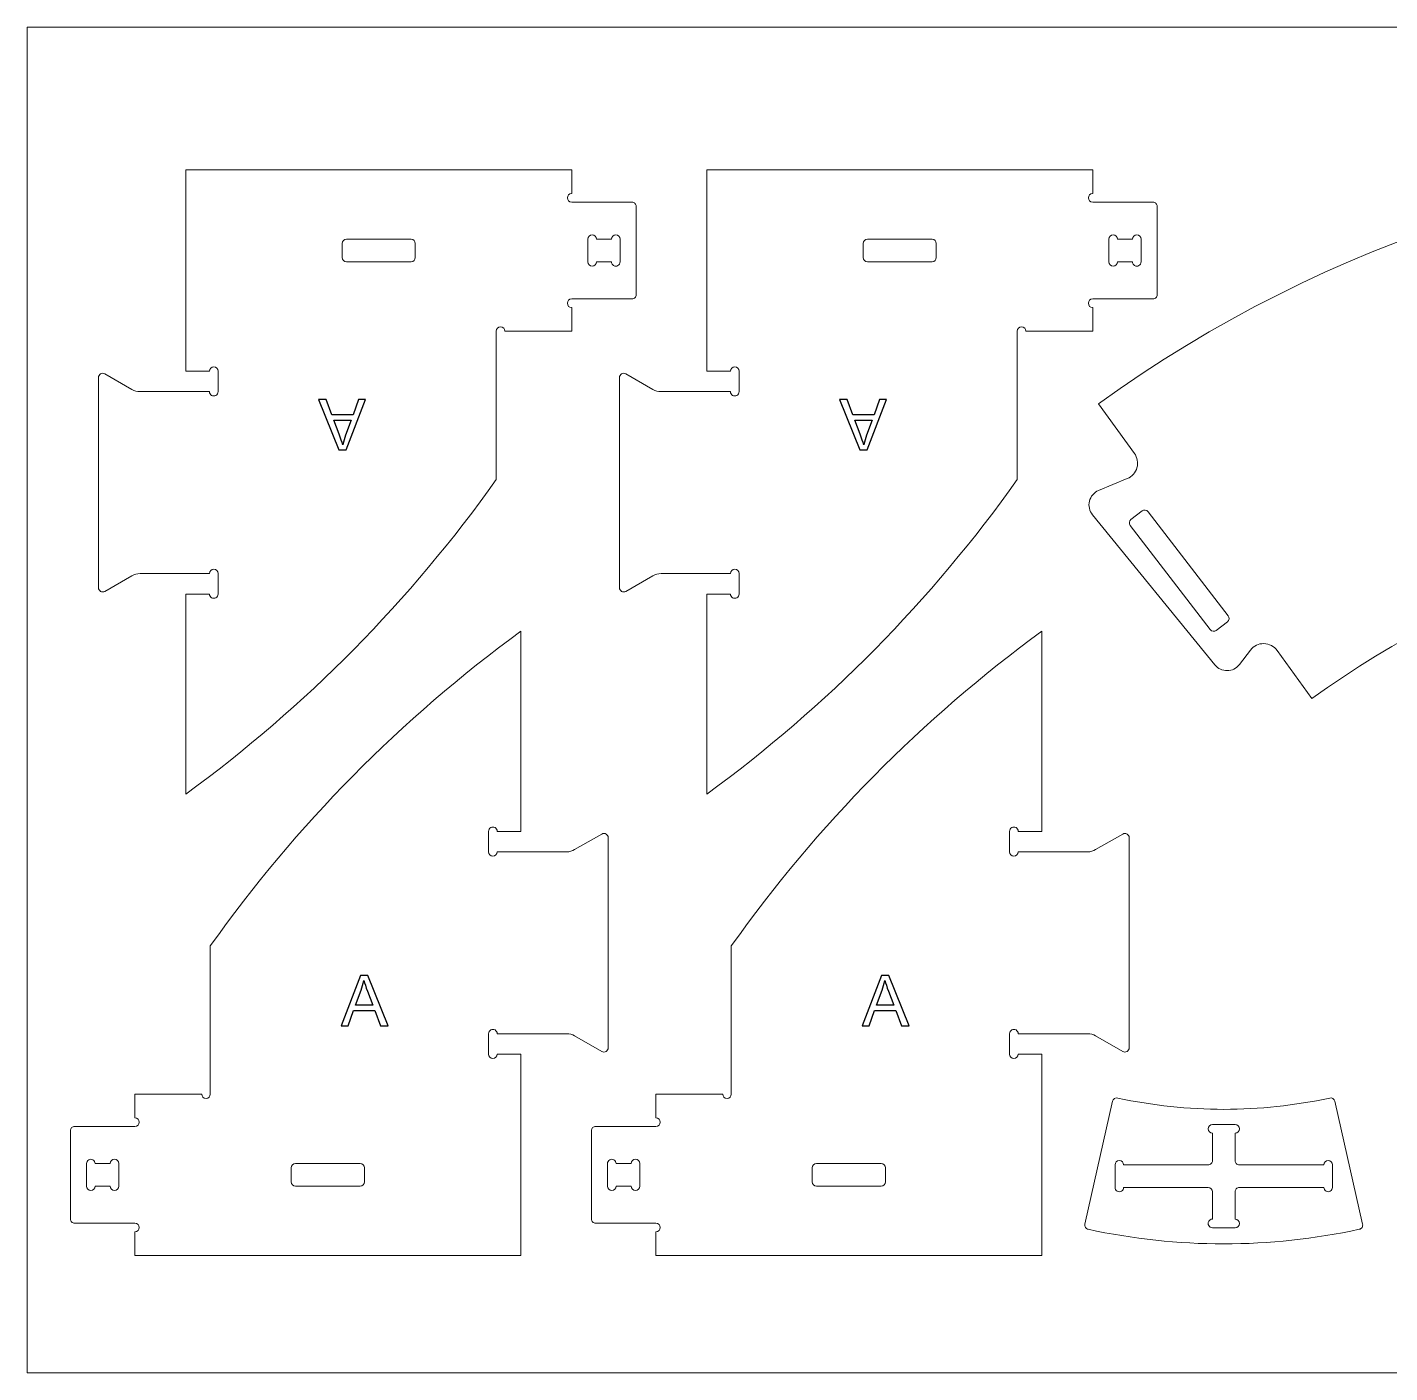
# Model space of a CAD drawing. Header units: centimetres. Extents: x 712 to 962, y -1470 to -1345.
# Drawn here: x 711.7 to 838.3, y -1469.6 to -1344.6 of the extents above; entities that cross this region are included whole.
import ezdxf

# ---------------------------------------------------------------- set-up
doc = ezdxf.new("R2010")
doc.units = ezdxf.units.CM
doc.header["$MEASUREMENT"] = 0
for name, color, linetype in [('decoupe', 7, 'Continuous'), ('lettres', 7, 'Continuous'), ('planche', 7, 'Continuous'), ('trous', 7, 'Continuous')]:
    doc.layers.add(name, color=color, linetype=linetype)

msp = doc.modelspace()

# ---------------------------------------------------------------- linework, layer by layer
at = {"layer": 'decoupe', "color": 5, "lineweight": 9}
for points, knots in [([(948.7759, -1384.50169), (948.7759, -1384.50169), (946.89978, -1382.3079), (946.89978, -1382.3079), (946.5815, -1381.93562), (946.10612, -1381.73576), (945.61749, -1381.76873), (945.12886, -1381.8017), (944.68462, -1382.06363), (944.41921, -1382.47525), (944.41921, -1382.47525), (934.66649, -1397.59839), (934.66649, -1397.59839), (934.40958, -1397.99677), (934.34901, -1398.49084), (934.5023, -1398.93944), (934.65558, -1399.38805), (935.0056, -1399.74191), (935.45258, -1399.89989), (935.45258, -1399.89989), (937.04518, -1400.46265), (937.04518, -1400.46265), (937.47695, -1400.61526), (937.8113, -1400.96294), (937.94694, -1401.40036), (938.08258, -1401.83791), (938.00356, -1402.3137), (937.7338, -1402.68383), (937.7338, -1402.68383), (934.4886, -1407.13654), (934.4886, -1407.13654), (903.6749, -1384.70586), (861.9286, -1384.64382), (831.04837, -1406.98282), (831.04837, -1406.98282), (827.81643, -1402.52049), (827.81643, -1402.52049), (827.52921, -1402.12397), (827.07154, -1401.88649), (826.58204, -1401.87984), (826.09254, -1401.87319), (825.62861, -1402.09825), (825.33081, -1402.48693), (825.33081, -1402.48693), (824.30344, -1403.82752), (824.30344, -1403.82752), (824.03371, -1404.17953), (823.61767, -1404.38875), (823.17427, -1404.39541), (822.73076, -1404.40207), (822.3087, -1404.20543), (822.0285, -1403.86167), (822.0285, -1403.86167), (810.65932, -1389.91297), (810.65932, -1389.91297), (810.36983, -1389.55792), (810.26527, -1389.08685), (810.37712, -1388.64259), (810.48909, -1388.19844), (810.80439, -1387.83314), (811.22747, -1387.65763), (811.22747, -1387.65763), (813.89359, -1386.55127), (813.89359, -1386.55127), (814.33167, -1386.36951), (814.66232, -1385.99738), (814.79115, -1385.54105), (814.92011, -1385.08473), (814.83299, -1384.59451), (814.55494, -1384.21044), (814.55494, -1384.21044), (811.22189, -1379.60853), (811.22189, -1379.60853), (853.96408, -1348.68861), (911.74625, -1348.77447), (954.39636, -1379.82142), (954.39636, -1379.82142), (951.04964, -1384.41328), (951.04964, -1384.41328), (950.78838, -1384.77181), (950.37743, -1384.99091), (949.93414, -1385.00815), (949.49097, -1385.02538), (949.06413, -1384.83873), (948.7759, -1384.50169)], [0, 0, 0, 0, 0.035714286, 0.035714286, 0.035714286, 0.071428571, 0.071428571, 0.071428571, 0.107142857, 0.107142857, 0.107142857, 0.142857143, 0.142857143, 0.142857143, 0.178571429, 0.178571429, 0.178571429, 0.214285714, 0.214285714, 0.214285714, 0.25, 0.25, 0.25, 0.285714286, 0.285714286, 0.285714286, 0.321428571, 0.321428571, 0.321428571, 0.357142857, 0.357142857, 0.357142857, 0.392857143, 0.392857143, 0.392857143, 0.428571429, 0.428571429, 0.428571429, 0.464285714, 0.464285714, 0.464285714, 0.5, 0.5, 0.5, 0.535714286, 0.535714286, 0.535714286, 0.571428571, 0.571428571, 0.571428571, 0.607142857, 0.607142857, 0.607142857, 0.642857143, 0.642857143, 0.642857143, 0.678571429, 0.678571429, 0.678571429, 0.714285714, 0.714285714, 0.714285714, 0.75, 0.75, 0.75, 0.785714286, 0.785714286, 0.785714286, 0.821428571, 0.821428571, 0.821428571, 0.857142857, 0.857142857, 0.857142857, 0.892857143, 0.892857143, 0.892857143, 0.928571429, 0.928571429, 0.928571429, 0.964285714, 0.964285714, 0.964285714, 1, 1, 1, 1]), ([(728.6266, -1397.27415), (728.6266, -1397.41706), (728.70282, -1397.54917), (728.82656, -1397.62063), (728.9503, -1397.69197), (729.10286, -1397.69197), (729.2266, -1397.62063), (729.35035, -1397.54917), (729.42657, -1397.41706), (729.42657, -1397.27415), (729.42657, -1397.27415), (729.42657, -1395.3742), (729.42657, -1395.3742), (729.42657, -1395.15321), (729.24752, -1394.97416), (729.02664, -1394.97416), (728.80565, -1394.97416), (728.6266, -1395.15321), (728.6266, -1395.3742), (728.6266, -1395.3742), (726.27665, -1395.3742), (726.27665, -1395.3742), (726.27665, -1395.3742), (722.1785, -1395.3742), (722.1785, -1395.3742), (721.91522, -1395.3742), (721.65658, -1395.44345), (721.4285, -1395.5751), (721.4285, -1395.5751), (718.91251, -1397.02771), (718.91251, -1397.02771), (718.78877, -1397.09916), (718.63633, -1397.09916), (718.51247, -1397.02771), (718.38873, -1396.95625), (718.31251, -1396.82426), (718.31251, -1396.68134), (718.31251, -1396.68134), (718.31251, -1377.16707), (718.31251, -1377.16707), (718.31251, -1377.02416), (718.38873, -1376.89205), (718.51247, -1376.82059), (718.63633, -1376.74914), (718.78877, -1376.74914), (718.91251, -1376.82059), (718.91251, -1376.82059), (721.4285, -1378.27321), (721.4285, -1378.27321), (721.65658, -1378.40485), (721.91522, -1378.47421), (722.1785, -1378.47421), (722.1785, -1378.47421), (726.27665, -1378.47421), (726.27665, -1378.47421), (726.27665, -1378.47421), (728.6266, -1378.47421), (728.6266, -1378.47421), (728.6266, -1378.61713), (728.70282, -1378.74912), (728.82656, -1378.82058), (728.9503, -1378.89203), (729.10286, -1378.89203), (729.2266, -1378.82058), (729.35035, -1378.74912), (729.42657, -1378.61713), (729.42657, -1378.47421), (729.42657, -1378.47421), (729.42657, -1376.57416), (729.42657, -1376.57416), (729.42657, -1376.35328), (729.24752, -1376.17423), (729.02664, -1376.17423), (728.80565, -1376.17423), (728.6266, -1376.35328), (728.6266, -1376.57416), (728.6266, -1376.57416), (726.42665, -1376.57416), (726.42665, -1376.57416), (726.42665, -1376.57416), (726.42665, -1357.87426), (726.42665, -1357.87426), (726.42665, -1357.87426), (762.27657, -1357.87426), (762.27657, -1357.87426), (762.27657, -1357.87426), (762.27657, -1360.06643), (762.27657, -1360.06643), (762.05558, -1360.06643), (761.87653, -1360.24547), (761.87653, -1360.46635), (761.87653, -1360.68735), (762.05558, -1360.86639), (762.27657, -1360.86639), (762.27657, -1360.86639), (767.87648, -1360.86639), (767.87648, -1360.86639), (767.98256, -1360.86639), (768.08434, -1360.90857), (768.1594, -1360.98351), (768.23435, -1361.05857), (768.27652, -1361.16024), (768.27652, -1361.26632), (768.27652, -1361.26632), (768.27652, -1369.46633), (768.27652, -1369.46633), (768.27652, -1369.57241), (768.23435, -1369.6742), (768.1594, -1369.74926), (768.08434, -1369.8242), (767.98256, -1369.86638), (767.87648, -1369.86638), (767.87648, -1369.86638), (762.27657, -1369.86638), (762.27657, -1369.86638), (762.05558, -1369.86638), (761.87653, -1370.04542), (761.87653, -1370.2663), (761.87653, -1370.4873), (762.05558, -1370.66635), (762.27657, -1370.66635), (762.27657, -1370.66635), (762.27657, -1372.86618), (762.27657, -1372.86618), (762.27657, -1372.86618), (756.07655, -1372.86618), (756.07655, -1372.86618), (756.07655, -1372.6453), (755.8975, -1372.46613), (755.6765, -1372.46613), (755.45563, -1372.46613), (755.27658, -1372.6453), (755.27658, -1372.86618), (755.27658, -1372.86618), (755.27658, -1386.62426), (755.27658, -1386.62426), (747.30348, -1397.86637), (737.56047, -1407.74138), (726.42665, -1415.86482), (726.42665, -1415.86482), (726.42665, -1397.27415), (726.42665, -1397.27415), (726.42665, -1397.27415), (728.6266, -1397.27415), (728.6266, -1397.27415)], [0, 0, 0, 0, 0.020833333, 0.020833333, 0.020833333, 0.041666667, 0.041666667, 0.041666667, 0.0625, 0.0625, 0.0625, 0.083333333, 0.083333333, 0.083333333, 0.104166667, 0.104166667, 0.104166667, 0.125, 0.125, 0.125, 0.145833333, 0.145833333, 0.145833333, 0.166666667, 0.166666667, 0.166666667, 0.1875, 0.1875, 0.1875, 0.208333333, 0.208333333, 0.208333333, 0.229166667, 0.229166667, 0.229166667, 0.25, 0.25, 0.25, 0.270833333, 0.270833333, 0.270833333, 0.291666667, 0.291666667, 0.291666667, 0.3125, 0.3125, 0.3125, 0.333333333, 0.333333333, 0.333333333, 0.354166667, 0.354166667, 0.354166667, 0.375, 0.375, 0.375, 0.395833333, 0.395833333, 0.395833333, 0.416666667, 0.416666667, 0.416666667, 0.4375, 0.4375, 0.4375, 0.458333333, 0.458333333, 0.458333333, 0.479166667, 0.479166667, 0.479166667, 0.5, 0.5, 0.5, 0.520833333, 0.520833333, 0.520833333, 0.541666667, 0.541666667, 0.541666667, 0.5625, 0.5625, 0.5625, 0.583333333, 0.583333333, 0.583333333, 0.604166667, 0.604166667, 0.604166667, 0.625, 0.625, 0.625, 0.645833333, 0.645833333, 0.645833333, 0.666666667, 0.666666667, 0.666666667, 0.6875, 0.6875, 0.6875, 0.708333333, 0.708333333, 0.708333333, 0.729166667, 0.729166667, 0.729166667, 0.75, 0.75, 0.75, 0.770833333, 0.770833333, 0.770833333, 0.791666667, 0.791666667, 0.791666667, 0.8125, 0.8125, 0.8125, 0.833333333, 0.833333333, 0.833333333, 0.854166667, 0.854166667, 0.854166667, 0.875, 0.875, 0.875, 0.895833333, 0.895833333, 0.895833333, 0.916666667, 0.916666667, 0.916666667, 0.9375, 0.9375, 0.9375, 0.958333333, 0.958333333, 0.958333333, 0.979166667, 0.979166667, 0.979166667, 1, 1, 1, 1]), ([(777.02685, -1397.27415), (777.02685, -1397.41706), (777.10307, -1397.54917), (777.22681, -1397.62063), (777.35055, -1397.69197), (777.50311, -1397.69197), (777.62685, -1397.62063), (777.7506, -1397.54917), (777.82682, -1397.41706), (777.82682, -1397.27415), (777.82682, -1397.27415), (777.82682, -1395.3742), (777.82682, -1395.3742), (777.82682, -1395.15321), (777.64777, -1394.97416), (777.42689, -1394.97416), (777.2059, -1394.97416), (777.02685, -1395.15321), (777.02685, -1395.3742), (777.02685, -1395.3742), (774.6769, -1395.3742), (774.6769, -1395.3742), (774.6769, -1395.3742), (770.57875, -1395.3742), (770.57875, -1395.3742), (770.31547, -1395.3742), (770.05683, -1395.44345), (769.82875, -1395.5751), (769.82875, -1395.5751), (767.31276, -1397.02771), (767.31276, -1397.02771), (767.18902, -1397.09916), (767.03658, -1397.09916), (766.91272, -1397.02771), (766.78898, -1396.95625), (766.71276, -1396.82426), (766.71276, -1396.68134), (766.71276, -1396.68134), (766.71276, -1377.16707), (766.71276, -1377.16707), (766.71276, -1377.02416), (766.78898, -1376.89205), (766.91272, -1376.82059), (767.03658, -1376.74914), (767.18902, -1376.74914), (767.31276, -1376.82059), (767.31276, -1376.82059), (769.82875, -1378.27321), (769.82875, -1378.27321), (770.05683, -1378.40485), (770.31547, -1378.47421), (770.57875, -1378.47421), (770.57875, -1378.47421), (774.6769, -1378.47421), (774.6769, -1378.47421), (774.6769, -1378.47421), (777.02685, -1378.47421), (777.02685, -1378.47421), (777.02685, -1378.61713), (777.10307, -1378.74912), (777.22681, -1378.82058), (777.35055, -1378.89203), (777.50311, -1378.89203), (777.62685, -1378.82058), (777.7506, -1378.74912), (777.82682, -1378.61713), (777.82682, -1378.47421), (777.82682, -1378.47421), (777.82682, -1376.57416), (777.82682, -1376.57416), (777.82682, -1376.35328), (777.64777, -1376.17423), (777.42689, -1376.17423), (777.2059, -1376.17423), (777.02685, -1376.35328), (777.02685, -1376.57416), (777.02685, -1376.57416), (774.8269, -1376.57416), (774.8269, -1376.57416), (774.8269, -1376.57416), (774.8269, -1357.87426), (774.8269, -1357.87426), (774.8269, -1357.87426), (810.67682, -1357.87426), (810.67682, -1357.87426), (810.67682, -1357.87426), (810.67682, -1360.06643), (810.67682, -1360.06643), (810.45583, -1360.06643), (810.27678, -1360.24547), (810.27678, -1360.46635), (810.27678, -1360.68735), (810.45583, -1360.86639), (810.67682, -1360.86639), (810.67682, -1360.86639), (816.27673, -1360.86639), (816.27673, -1360.86639), (816.38281, -1360.86639), (816.48459, -1360.90857), (816.55965, -1360.98351), (816.6346, -1361.05857), (816.67677, -1361.16024), (816.67677, -1361.26632), (816.67677, -1361.26632), (816.67677, -1369.46633), (816.67677, -1369.46633), (816.67677, -1369.57241), (816.6346, -1369.6742), (816.55965, -1369.74926), (816.48459, -1369.8242), (816.38281, -1369.86638), (816.27673, -1369.86638), (816.27673, -1369.86638), (810.67682, -1369.86638), (810.67682, -1369.86638), (810.45583, -1369.86638), (810.27678, -1370.04542), (810.27678, -1370.2663), (810.27678, -1370.4873), (810.45583, -1370.66635), (810.67682, -1370.66635), (810.67682, -1370.66635), (810.67682, -1372.86618), (810.67682, -1372.86618), (810.67682, -1372.86618), (804.4768, -1372.86618), (804.4768, -1372.86618), (804.4768, -1372.6453), (804.29775, -1372.46613), (804.07675, -1372.46613), (803.85588, -1372.46613), (803.67683, -1372.6453), (803.67683, -1372.86618), (803.67683, -1372.86618), (803.67683, -1386.62426), (803.67683, -1386.62426), (795.70373, -1397.86637), (785.96072, -1407.74138), (774.8269, -1415.86482), (774.8269, -1415.86482), (774.8269, -1397.27415), (774.8269, -1397.27415), (774.8269, -1397.27415), (777.02685, -1397.27415), (777.02685, -1397.27415)], [0, 0, 0, 0, 0.020833333, 0.020833333, 0.020833333, 0.041666667, 0.041666667, 0.041666667, 0.0625, 0.0625, 0.0625, 0.083333333, 0.083333333, 0.083333333, 0.104166667, 0.104166667, 0.104166667, 0.125, 0.125, 0.125, 0.145833333, 0.145833333, 0.145833333, 0.166666667, 0.166666667, 0.166666667, 0.1875, 0.1875, 0.1875, 0.208333333, 0.208333333, 0.208333333, 0.229166667, 0.229166667, 0.229166667, 0.25, 0.25, 0.25, 0.270833333, 0.270833333, 0.270833333, 0.291666667, 0.291666667, 0.291666667, 0.3125, 0.3125, 0.3125, 0.333333333, 0.333333333, 0.333333333, 0.354166667, 0.354166667, 0.354166667, 0.375, 0.375, 0.375, 0.395833333, 0.395833333, 0.395833333, 0.416666667, 0.416666667, 0.416666667, 0.4375, 0.4375, 0.4375, 0.458333333, 0.458333333, 0.458333333, 0.479166667, 0.479166667, 0.479166667, 0.5, 0.5, 0.5, 0.520833333, 0.520833333, 0.520833333, 0.541666667, 0.541666667, 0.541666667, 0.5625, 0.5625, 0.5625, 0.583333333, 0.583333333, 0.583333333, 0.604166667, 0.604166667, 0.604166667, 0.625, 0.625, 0.625, 0.645833333, 0.645833333, 0.645833333, 0.666666667, 0.666666667, 0.666666667, 0.6875, 0.6875, 0.6875, 0.708333333, 0.708333333, 0.708333333, 0.729166667, 0.729166667, 0.729166667, 0.75, 0.75, 0.75, 0.770833333, 0.770833333, 0.770833333, 0.791666667, 0.791666667, 0.791666667, 0.8125, 0.8125, 0.8125, 0.833333333, 0.833333333, 0.833333333, 0.854166667, 0.854166667, 0.854166667, 0.875, 0.875, 0.875, 0.895833333, 0.895833333, 0.895833333, 0.916666667, 0.916666667, 0.916666667, 0.9375, 0.9375, 0.9375, 0.958333333, 0.958333333, 0.958333333, 0.979166667, 0.979166667, 0.979166667, 1, 1, 1, 1]), ([(755.35607, -1419.32468), (755.35607, -1419.18177), (755.27985, -1419.04966), (755.15611, -1418.9782), (755.03237, -1418.90686), (754.87981, -1418.90686), (754.75607, -1418.9782), (754.63232, -1419.04966), (754.5561, -1419.18177), (754.5561, -1419.32468), (754.5561, -1419.32468), (754.5561, -1421.22463), (754.5561, -1421.22463), (754.5561, -1421.44562), (754.73515, -1421.62467), (754.95603, -1421.62467), (755.17702, -1421.62467), (755.35607, -1421.44562), (755.35607, -1421.22463), (755.35607, -1421.22463), (757.70602, -1421.22463), (757.70602, -1421.22463), (757.70602, -1421.22463), (761.80417, -1421.22463), (761.80417, -1421.22463), (762.06745, -1421.22463), (762.32609, -1421.15538), (762.55417, -1421.02373), (762.55417, -1421.02373), (765.07016, -1419.57112), (765.07016, -1419.57112), (765.1939, -1419.49967), (765.34634, -1419.49967), (765.4702, -1419.57112), (765.59394, -1419.64258), (765.67016, -1419.77457), (765.67016, -1419.91749), (765.67016, -1419.91749), (765.67016, -1439.43176), (765.67016, -1439.43176), (765.67016, -1439.57467), (765.59394, -1439.70678), (765.4702, -1439.77824), (765.34634, -1439.84969), (765.1939, -1439.84969), (765.07016, -1439.77824), (765.07016, -1439.77824), (762.55417, -1438.32562), (762.55417, -1438.32562), (762.32609, -1438.19398), (762.06745, -1438.12462), (761.80417, -1438.12462), (761.80417, -1438.12462), (757.70602, -1438.12462), (757.70602, -1438.12462), (757.70602, -1438.12462), (755.35607, -1438.12462), (755.35607, -1438.12462), (755.35607, -1437.9817), (755.27985, -1437.84971), (755.15611, -1437.77825), (755.03237, -1437.7068), (754.87981, -1437.7068), (754.75607, -1437.77825), (754.63232, -1437.84971), (754.5561, -1437.9817), (754.5561, -1438.12462), (754.5561, -1438.12462), (754.5561, -1440.02467), (754.5561, -1440.02467), (754.5561, -1440.24555), (754.73515, -1440.4246), (754.95603, -1440.4246), (755.17702, -1440.4246), (755.35607, -1440.24555), (755.35607, -1440.02467), (755.35607, -1440.02467), (757.55602, -1440.02467), (757.55602, -1440.02467), (757.55602, -1440.02467), (757.55602, -1458.72457), (757.55602, -1458.72457), (757.55602, -1458.72457), (721.7061, -1458.72457), (721.7061, -1458.72457), (721.7061, -1458.72457), (721.7061, -1456.5324), (721.7061, -1456.5324), (721.92709, -1456.5324), (722.10614, -1456.35336), (722.10614, -1456.13248), (722.10614, -1455.91148), (721.92709, -1455.73244), (721.7061, -1455.73244), (721.7061, -1455.73244), (716.10619, -1455.73244), (716.10619, -1455.73244), (716.00011, -1455.73244), (715.89833, -1455.69026), (715.82327, -1455.61532), (715.74832, -1455.54026), (715.70615, -1455.43859), (715.70615, -1455.33251), (715.70615, -1455.33251), (715.70615, -1447.1325), (715.70615, -1447.1325), (715.70615, -1447.02642), (715.74832, -1446.92463), (715.82327, -1446.84957), (715.89833, -1446.77463), (716.00011, -1446.73245), (716.10619, -1446.73245), (716.10619, -1446.73245), (721.7061, -1446.73245), (721.7061, -1446.73245), (721.92709, -1446.73245), (722.10614, -1446.55341), (722.10614, -1446.33253), (722.10614, -1446.11153), (721.92709, -1445.93248), (721.7061, -1445.93248), (721.7061, -1445.93248), (721.7061, -1443.73265), (721.7061, -1443.73265), (721.7061, -1443.73265), (727.90612, -1443.73265), (727.90612, -1443.73265), (727.90612, -1443.95353), (728.08517, -1444.1327), (728.30617, -1444.1327), (728.52704, -1444.1327), (728.70609, -1443.95353), (728.70609, -1443.73265), (728.70609, -1443.73265), (728.70609, -1429.97457), (728.70609, -1429.97457), (736.67919, -1418.73246), (746.4222, -1408.85745), (757.55602, -1400.73401), (757.55602, -1400.73401), (757.55602, -1419.32468), (757.55602, -1419.32468), (757.55602, -1419.32468), (755.35607, -1419.32468), (755.35607, -1419.32468)], [0, 0, 0, 0, 0.020833333, 0.020833333, 0.020833333, 0.041666667, 0.041666667, 0.041666667, 0.0625, 0.0625, 0.0625, 0.083333333, 0.083333333, 0.083333333, 0.104166667, 0.104166667, 0.104166667, 0.125, 0.125, 0.125, 0.145833333, 0.145833333, 0.145833333, 0.166666667, 0.166666667, 0.166666667, 0.1875, 0.1875, 0.1875, 0.208333333, 0.208333333, 0.208333333, 0.229166667, 0.229166667, 0.229166667, 0.25, 0.25, 0.25, 0.270833333, 0.270833333, 0.270833333, 0.291666667, 0.291666667, 0.291666667, 0.3125, 0.3125, 0.3125, 0.333333333, 0.333333333, 0.333333333, 0.354166667, 0.354166667, 0.354166667, 0.375, 0.375, 0.375, 0.395833333, 0.395833333, 0.395833333, 0.416666667, 0.416666667, 0.416666667, 0.4375, 0.4375, 0.4375, 0.458333333, 0.458333333, 0.458333333, 0.479166667, 0.479166667, 0.479166667, 0.5, 0.5, 0.5, 0.520833333, 0.520833333, 0.520833333, 0.541666667, 0.541666667, 0.541666667, 0.5625, 0.5625, 0.5625, 0.583333333, 0.583333333, 0.583333333, 0.604166667, 0.604166667, 0.604166667, 0.625, 0.625, 0.625, 0.645833333, 0.645833333, 0.645833333, 0.666666667, 0.666666667, 0.666666667, 0.6875, 0.6875, 0.6875, 0.708333333, 0.708333333, 0.708333333, 0.729166667, 0.729166667, 0.729166667, 0.75, 0.75, 0.75, 0.770833333, 0.770833333, 0.770833333, 0.791666667, 0.791666667, 0.791666667, 0.8125, 0.8125, 0.8125, 0.833333333, 0.833333333, 0.833333333, 0.854166667, 0.854166667, 0.854166667, 0.875, 0.875, 0.875, 0.895833333, 0.895833333, 0.895833333, 0.916666667, 0.916666667, 0.916666667, 0.9375, 0.9375, 0.9375, 0.958333333, 0.958333333, 0.958333333, 0.979166667, 0.979166667, 0.979166667, 1, 1, 1, 1]), ([(803.75632, -1419.32468), (803.75632, -1419.18177), (803.6801, -1419.04966), (803.55636, -1418.9782), (803.43262, -1418.90686), (803.28006, -1418.90686), (803.15632, -1418.9782), (803.03257, -1419.04966), (802.95635, -1419.18177), (802.95635, -1419.32468), (802.95635, -1419.32468), (802.95635, -1421.22463), (802.95635, -1421.22463), (802.95635, -1421.44562), (803.1354, -1421.62467), (803.35628, -1421.62467), (803.57727, -1421.62467), (803.75632, -1421.44562), (803.75632, -1421.22463), (803.75632, -1421.22463), (806.10627, -1421.22463), (806.10627, -1421.22463), (806.10627, -1421.22463), (810.20442, -1421.22463), (810.20442, -1421.22463), (810.4677, -1421.22463), (810.72634, -1421.15538), (810.95442, -1421.02373), (810.95442, -1421.02373), (813.47041, -1419.57112), (813.47041, -1419.57112), (813.59415, -1419.49967), (813.74659, -1419.49967), (813.87045, -1419.57112), (813.99419, -1419.64258), (814.07041, -1419.77457), (814.07041, -1419.91749), (814.07041, -1419.91749), (814.07041, -1439.43176), (814.07041, -1439.43176), (814.07041, -1439.57467), (813.99419, -1439.70678), (813.87045, -1439.77824), (813.74659, -1439.84969), (813.59415, -1439.84969), (813.47041, -1439.77824), (813.47041, -1439.77824), (810.95442, -1438.32562), (810.95442, -1438.32562), (810.72634, -1438.19398), (810.4677, -1438.12462), (810.20442, -1438.12462), (810.20442, -1438.12462), (806.10627, -1438.12462), (806.10627, -1438.12462), (806.10627, -1438.12462), (803.75632, -1438.12462), (803.75632, -1438.12462), (803.75632, -1437.9817), (803.6801, -1437.84971), (803.55636, -1437.77825), (803.43262, -1437.7068), (803.28006, -1437.7068), (803.15632, -1437.77825), (803.03257, -1437.84971), (802.95635, -1437.9817), (802.95635, -1438.12462), (802.95635, -1438.12462), (802.95635, -1440.02467), (802.95635, -1440.02467), (802.95635, -1440.24555), (803.1354, -1440.4246), (803.35628, -1440.4246), (803.57727, -1440.4246), (803.75632, -1440.24555), (803.75632, -1440.02467), (803.75632, -1440.02467), (805.95627, -1440.02467), (805.95627, -1440.02467), (805.95627, -1440.02467), (805.95627, -1458.72457), (805.95627, -1458.72457), (805.95627, -1458.72457), (770.10635, -1458.72457), (770.10635, -1458.72457), (770.10635, -1458.72457), (770.10635, -1456.5324), (770.10635, -1456.5324), (770.32734, -1456.5324), (770.50639, -1456.35336), (770.50639, -1456.13248), (770.50639, -1455.91148), (770.32734, -1455.73244), (770.10635, -1455.73244), (770.10635, -1455.73244), (764.50644, -1455.73244), (764.50644, -1455.73244), (764.40036, -1455.73244), (764.29858, -1455.69026), (764.22352, -1455.61532), (764.14857, -1455.54026), (764.1064, -1455.43859), (764.1064, -1455.33251), (764.1064, -1455.33251), (764.1064, -1447.1325), (764.1064, -1447.1325), (764.1064, -1447.02642), (764.14857, -1446.92463), (764.22352, -1446.84957), (764.29858, -1446.77463), (764.40036, -1446.73245), (764.50644, -1446.73245), (764.50644, -1446.73245), (770.10635, -1446.73245), (770.10635, -1446.73245), (770.32734, -1446.73245), (770.50639, -1446.55341), (770.50639, -1446.33253), (770.50639, -1446.11153), (770.32734, -1445.93248), (770.10635, -1445.93248), (770.10635, -1445.93248), (770.10635, -1443.73265), (770.10635, -1443.73265), (770.10635, -1443.73265), (776.30637, -1443.73265), (776.30637, -1443.73265), (776.30637, -1443.95353), (776.48542, -1444.1327), (776.70642, -1444.1327), (776.92729, -1444.1327), (777.10634, -1443.95353), (777.10634, -1443.73265), (777.10634, -1443.73265), (777.10634, -1429.97457), (777.10634, -1429.97457), (785.07944, -1418.73246), (794.82245, -1408.85745), (805.95627, -1400.73401), (805.95627, -1400.73401), (805.95627, -1419.32468), (805.95627, -1419.32468), (805.95627, -1419.32468), (803.75632, -1419.32468), (803.75632, -1419.32468)], [0, 0, 0, 0, 0.020833333, 0.020833333, 0.020833333, 0.041666667, 0.041666667, 0.041666667, 0.0625, 0.0625, 0.0625, 0.083333333, 0.083333333, 0.083333333, 0.104166667, 0.104166667, 0.104166667, 0.125, 0.125, 0.125, 0.145833333, 0.145833333, 0.145833333, 0.166666667, 0.166666667, 0.166666667, 0.1875, 0.1875, 0.1875, 0.208333333, 0.208333333, 0.208333333, 0.229166667, 0.229166667, 0.229166667, 0.25, 0.25, 0.25, 0.270833333, 0.270833333, 0.270833333, 0.291666667, 0.291666667, 0.291666667, 0.3125, 0.3125, 0.3125, 0.333333333, 0.333333333, 0.333333333, 0.354166667, 0.354166667, 0.354166667, 0.375, 0.375, 0.375, 0.395833333, 0.395833333, 0.395833333, 0.416666667, 0.416666667, 0.416666667, 0.4375, 0.4375, 0.4375, 0.458333333, 0.458333333, 0.458333333, 0.479166667, 0.479166667, 0.479166667, 0.5, 0.5, 0.5, 0.520833333, 0.520833333, 0.520833333, 0.541666667, 0.541666667, 0.541666667, 0.5625, 0.5625, 0.5625, 0.583333333, 0.583333333, 0.583333333, 0.604166667, 0.604166667, 0.604166667, 0.625, 0.625, 0.625, 0.645833333, 0.645833333, 0.645833333, 0.666666667, 0.666666667, 0.666666667, 0.6875, 0.6875, 0.6875, 0.708333333, 0.708333333, 0.708333333, 0.729166667, 0.729166667, 0.729166667, 0.75, 0.75, 0.75, 0.770833333, 0.770833333, 0.770833333, 0.791666667, 0.791666667, 0.791666667, 0.8125, 0.8125, 0.8125, 0.833333333, 0.833333333, 0.833333333, 0.854166667, 0.854166667, 0.854166667, 0.875, 0.875, 0.875, 0.895833333, 0.895833333, 0.895833333, 0.916666667, 0.916666667, 0.916666667, 0.9375, 0.9375, 0.9375, 0.958333333, 0.958333333, 0.958333333, 0.979166667, 0.979166667, 0.979166667, 1, 1, 1, 1]), ([(835.44729, -1456.29197), (835.55151, -1456.26932), (835.64225, -1456.20599), (835.69965, -1456.11606), (835.75693, -1456.02613), (835.77587, -1455.91714), (835.7524, -1455.81304), (835.7524, -1455.81304), (833.17716, -1444.39967), (833.17716, -1444.39967), (833.12883, -1444.18553), (832.91678, -1444.05028), (832.70218, -1444.09688), (826.21237, -1445.50313), (819.49657, -1445.50313), (813.00677, -1444.09688), (812.79216, -1444.05028), (812.58012, -1444.18553), (812.53178, -1444.39967), (812.53178, -1444.39967), (809.95642, -1455.81304), (809.95642, -1455.81304), (809.93295, -1455.91714), (809.95201, -1456.02613), (810.00929, -1456.11606), (810.06657, -1456.20599), (810.15743, -1456.26932), (810.26166, -1456.29197), (818.55973, -1458.09757), (827.14921, -1458.09757), (835.44729, -1456.29197)], [0, 0, 0, 0, 0.1, 0.1, 0.1, 0.2, 0.2, 0.2, 0.3, 0.3, 0.3, 0.4, 0.4, 0.4, 0.5, 0.5, 0.5, 0.6, 0.6, 0.6, 0.7, 0.7, 0.7, 0.8, 0.8, 0.8, 0.9, 0.9, 0.9, 1, 1, 1, 1])]:
    msp.add_open_spline(points, degree=3, knots=knots, dxfattribs=at)
at = {"layer": 'lettres', "color": 230}
for points, knots in [([(743.13438, -1379.20982), (743.13438, -1379.20982), (741.33773, -1383.89333), (741.33773, -1383.89333), (741.33773, -1383.89333), (740.65635, -1383.89333), (740.65635, -1383.89333), (740.65635, -1383.89333), (738.74959, -1379.20982), (738.74959, -1379.20982), (738.74959, -1379.20982), (739.45495, -1379.20982), (739.45495, -1379.20982), (739.45495, -1379.20982), (739.99678, -1380.62926), (739.99678, -1380.62926), (739.99678, -1380.62926), (741.96896, -1380.62926), (741.96896, -1380.62926), (741.96896, -1380.62926), (742.47699, -1379.20982), (742.47699, -1379.20982), (742.47699, -1379.20982), (743.13438, -1379.20982), (743.13438, -1379.20982)], [0, 0, 0, 0, 0.125, 0.125, 0.125, 0.25, 0.25, 0.25, 0.375, 0.375, 0.375, 0.5, 0.5, 0.5, 0.625, 0.625, 0.625, 0.75, 0.75, 0.75, 0.875, 0.875, 0.875, 1, 1, 1, 1]), ([(791.53463, -1379.20982), (791.53463, -1379.20982), (789.73798, -1383.89333), (789.73798, -1383.89333), (789.73798, -1383.89333), (789.0566, -1383.89333), (789.0566, -1383.89333), (789.0566, -1383.89333), (787.14984, -1379.20982), (787.14984, -1379.20982), (787.14984, -1379.20982), (787.8552, -1379.20982), (787.8552, -1379.20982), (787.8552, -1379.20982), (788.39703, -1380.62926), (788.39703, -1380.62926), (788.39703, -1380.62926), (790.36921, -1380.62926), (790.36921, -1380.62926), (790.36921, -1380.62926), (790.87724, -1379.20982), (790.87724, -1379.20982), (790.87724, -1379.20982), (791.53463, -1379.20982), (791.53463, -1379.20982)], [0, 0, 0, 0, 0.125, 0.125, 0.125, 0.25, 0.25, 0.25, 0.375, 0.375, 0.375, 0.5, 0.5, 0.5, 0.625, 0.625, 0.625, 0.75, 0.75, 0.75, 0.875, 0.875, 0.875, 1, 1, 1, 1]), ([(741.78689, -1381.13294), (741.78689, -1381.13294), (740.19084, -1381.13294), (740.19084, -1381.13294), (740.19084, -1381.13294), (740.67925, -1382.43137), (740.67925, -1382.43137), (740.82642, -1382.82602), (740.93763, -1383.15199), (741.01503, -1383.40928), (741.07935, -1383.10402), (741.16548, -1382.80421), (741.27341, -1382.50768), (741.27341, -1382.50768), (741.78689, -1381.13294), (741.78689, -1381.13294)], [0, 0, 0, 0, 0.2, 0.2, 0.2, 0.4, 0.4, 0.4, 0.6, 0.6, 0.6, 0.8, 0.8, 0.8, 1, 1, 1, 1]), ([(790.18714, -1381.13294), (790.18714, -1381.13294), (788.59109, -1381.13294), (788.59109, -1381.13294), (788.59109, -1381.13294), (789.0795, -1382.43137), (789.0795, -1382.43137), (789.22667, -1382.82602), (789.33788, -1383.15199), (789.41528, -1383.40928), (789.4796, -1383.10402), (789.56573, -1382.80421), (789.67366, -1382.50768), (789.67366, -1382.50768), (790.18714, -1381.13294), (790.18714, -1381.13294)], [0, 0, 0, 0, 0.2, 0.2, 0.2, 0.4, 0.4, 0.4, 0.6, 0.6, 0.6, 0.8, 0.8, 0.8, 1, 1, 1, 1]), ([(740.84829, -1437.38901), (740.84829, -1437.38901), (742.64494, -1432.7055), (742.64494, -1432.7055), (742.64494, -1432.7055), (743.32632, -1432.7055), (743.32632, -1432.7055), (743.32632, -1432.7055), (745.23308, -1437.38901), (745.23308, -1437.38901), (745.23308, -1437.38901), (744.52772, -1437.38901), (744.52772, -1437.38901), (744.52772, -1437.38901), (743.98589, -1435.96957), (743.98589, -1435.96957), (743.98589, -1435.96957), (742.01371, -1435.96957), (742.01371, -1435.96957), (742.01371, -1435.96957), (741.50568, -1437.38901), (741.50568, -1437.38901), (741.50568, -1437.38901), (740.84829, -1437.38901), (740.84829, -1437.38901)], [0, 0, 0, 0, 0.125, 0.125, 0.125, 0.25, 0.25, 0.25, 0.375, 0.375, 0.375, 0.5, 0.5, 0.5, 0.625, 0.625, 0.625, 0.75, 0.75, 0.75, 0.875, 0.875, 0.875, 1, 1, 1, 1]), ([(789.24854, -1437.38901), (789.24854, -1437.38901), (791.04519, -1432.7055), (791.04519, -1432.7055), (791.04519, -1432.7055), (791.72657, -1432.7055), (791.72657, -1432.7055), (791.72657, -1432.7055), (793.63333, -1437.38901), (793.63333, -1437.38901), (793.63333, -1437.38901), (792.92797, -1437.38901), (792.92797, -1437.38901), (792.92797, -1437.38901), (792.38614, -1435.96957), (792.38614, -1435.96957), (792.38614, -1435.96957), (790.41396, -1435.96957), (790.41396, -1435.96957), (790.41396, -1435.96957), (789.90593, -1437.38901), (789.90593, -1437.38901), (789.90593, -1437.38901), (789.24854, -1437.38901), (789.24854, -1437.38901)], [0, 0, 0, 0, 0.125, 0.125, 0.125, 0.25, 0.25, 0.25, 0.375, 0.375, 0.375, 0.5, 0.5, 0.5, 0.625, 0.625, 0.625, 0.75, 0.75, 0.75, 0.875, 0.875, 0.875, 1, 1, 1, 1]), ([(742.19578, -1435.46589), (742.19578, -1435.46589), (743.79183, -1435.46589), (743.79183, -1435.46589), (743.79183, -1435.46589), (743.30342, -1434.16746), (743.30342, -1434.16746), (743.15625, -1433.77281), (743.04504, -1433.44684), (742.96764, -1433.18955), (742.90332, -1433.49481), (742.81719, -1433.79462), (742.70926, -1434.09115), (742.70926, -1434.09115), (742.19578, -1435.46589), (742.19578, -1435.46589)], [0, 0, 0, 0, 0.2, 0.2, 0.2, 0.4, 0.4, 0.4, 0.6, 0.6, 0.6, 0.8, 0.8, 0.8, 1, 1, 1, 1]), ([(790.59603, -1435.46589), (790.59603, -1435.46589), (792.19208, -1435.46589), (792.19208, -1435.46589), (792.19208, -1435.46589), (791.70367, -1434.16746), (791.70367, -1434.16746), (791.5565, -1433.77281), (791.44529, -1433.44684), (791.36789, -1433.18955), (791.30357, -1433.49481), (791.21744, -1433.79462), (791.10951, -1434.09115), (791.10951, -1434.09115), (790.59603, -1435.46589), (790.59603, -1435.46589)], [0, 0, 0, 0, 0.2, 0.2, 0.2, 0.4, 0.4, 0.4, 0.6, 0.6, 0.6, 0.8, 0.8, 0.8, 1, 1, 1, 1])]:
    msp.add_open_spline(points, degree=3, knots=knots, dxfattribs=at)
at = {"layer": 'planche', "lineweight": 20}
msp.add_lwpolyline([(711.69955, -1469.62085), (961.69955, -1469.62085), (961.69955, -1344.62085), (711.69955, -1344.62085), (711.69955, -1469.62085)], close=True, dxfattribs=at)
at = {"layer": 'trous', "color": 3, "lineweight": 20}
for points in [[(747.3516, -1364.31638), (747.3516, -1364.31638), (741.35151, -1364.31638), (741.35151, -1364.31638), (741.13154, -1364.31638), (740.95155, -1364.49635), (740.95155, -1364.71634), (740.95155, -1364.71634), (740.95155, -1366.01643), (740.95155, -1366.01643), (740.95155, -1366.23642), (741.13154, -1366.41638), (741.35151, -1366.41638), (741.35151, -1366.41638), (747.3516, -1366.41638), (747.3516, -1366.41638), (747.57157, -1366.41638), (747.75155, -1366.23642), (747.75155, -1366.01643), (747.75155, -1366.01643), (747.75155, -1364.71634), (747.75155, -1364.71634), (747.75155, -1364.49635), (747.57157, -1364.31638), (747.3516, -1364.31638)], [(795.75185, -1364.31638), (795.75185, -1364.31638), (789.75176, -1364.31638), (789.75176, -1364.31638), (789.53179, -1364.31638), (789.3518, -1364.49635), (789.3518, -1364.71634), (789.3518, -1364.71634), (789.3518, -1366.01643), (789.3518, -1366.01643), (789.3518, -1366.23642), (789.53179, -1366.41638), (789.75176, -1366.41638), (789.75176, -1366.41638), (795.75185, -1366.41638), (795.75185, -1366.41638), (795.97182, -1366.41638), (796.1518, -1366.23642), (796.1518, -1366.01643), (796.1518, -1366.01643), (796.1518, -1364.71634), (796.1518, -1364.71634), (796.1518, -1364.49635), (795.97182, -1364.31638), (795.75185, -1364.31638)], [(815.26709, -1389.55203), (815.26709, -1389.55203), (814.23722, -1390.3439), (814.23722, -1390.3439), (814.06263, -1390.47815), (814.02961, -1390.73085), (814.16387, -1390.90546), (814.16387, -1390.90546), (821.5999, -1400.57632), (821.5999, -1400.57632), (821.73416, -1400.75093), (821.98686, -1400.78394), (822.16145, -1400.64969), (822.16145, -1400.64969), (823.19132, -1399.85782), (823.19132, -1399.85782), (823.36591, -1399.72357), (823.39893, -1399.47087), (823.26467, -1399.29626), (823.26467, -1399.29626), (815.82864, -1389.6254), (815.82864, -1389.6254), (815.69438, -1389.45079), (815.44169, -1389.41778), (815.26709, -1389.55203)], [(736.63107, -1452.28245), (736.63107, -1452.28245), (742.63116, -1452.28245), (742.63116, -1452.28245), (742.85113, -1452.28245), (743.03112, -1452.10248), (743.03112, -1451.88249), (743.03112, -1451.88249), (743.03112, -1450.5824), (743.03112, -1450.5824), (743.03112, -1450.36241), (742.85113, -1450.18245), (742.63116, -1450.18245), (742.63116, -1450.18245), (736.63107, -1450.18245), (736.63107, -1450.18245), (736.4111, -1450.18245), (736.23112, -1450.36241), (736.23112, -1450.5824), (736.23112, -1450.5824), (736.23112, -1451.88249), (736.23112, -1451.88249), (736.23112, -1452.10248), (736.4111, -1452.28245), (736.63107, -1452.28245)], [(785.03132, -1452.28245), (785.03132, -1452.28245), (791.03141, -1452.28245), (791.03141, -1452.28245), (791.25138, -1452.28245), (791.43137, -1452.10248), (791.43137, -1451.88249), (791.43137, -1451.88249), (791.43137, -1450.5824), (791.43137, -1450.5824), (791.43137, -1450.36241), (791.25138, -1450.18245), (791.03141, -1450.18245), (791.03141, -1450.18245), (785.03132, -1450.18245), (785.03132, -1450.18245), (784.81135, -1450.18245), (784.63137, -1450.36241), (784.63137, -1450.5824), (784.63137, -1450.5824), (784.63137, -1451.88249), (784.63137, -1451.88249), (784.63137, -1452.10248), (784.81135, -1452.28245), (785.03132, -1452.28245)]]:
    msp.add_open_spline(points, degree=3, knots=[0, 0, 0, 0, 0.125, 0.125, 0.125, 0.25, 0.25, 0.25, 0.375, 0.375, 0.375, 0.5, 0.5, 0.5, 0.625, 0.625, 0.625, 0.75, 0.75, 0.75, 0.875, 0.875, 0.875, 1, 1, 1, 1], dxfattribs=at)
at = {"layer": 'trous', "color": 3, "lineweight": 9}
for points, knots in [([(765.97654, -1366.41634), (765.97654, -1366.41634), (764.57656, -1366.41634), (764.57656, -1366.41634), (764.57656, -1366.63722), (764.3974, -1366.81627), (764.17652, -1366.81627), (763.95564, -1366.81627), (763.77647, -1366.63722), (763.77647, -1366.41634), (763.77647, -1366.41634), (763.77647, -1365.21633), (763.77647, -1365.21633), (763.77647, -1365.21633), (763.77647, -1364.31643), (763.77647, -1364.31643), (763.77647, -1364.09555), (763.95564, -1363.91651), (764.17652, -1363.91651), (764.3974, -1363.91651), (764.57656, -1364.09555), (764.57656, -1364.31643), (764.57656, -1364.31643), (765.97654, -1364.31643), (765.97654, -1364.31643), (765.97654, -1364.09555), (766.15559, -1363.91651), (766.37658, -1363.91651), (766.59746, -1363.91651), (766.77651, -1364.09555), (766.77651, -1364.31643), (766.77651, -1364.31643), (766.77651, -1365.21633), (766.77651, -1365.21633), (766.77651, -1365.21633), (766.77651, -1366.41634), (766.77651, -1366.41634), (766.77651, -1366.55925), (766.70029, -1366.69124), (766.57654, -1366.7627), (766.4528, -1366.83416), (766.30024, -1366.83416), (766.1765, -1366.7627), (766.05276, -1366.69124), (765.97654, -1366.55925), (765.97654, -1366.41634)], [0, 0, 0, 0, 0.066666667, 0.066666667, 0.066666667, 0.133333333, 0.133333333, 0.133333333, 0.2, 0.2, 0.2, 0.266666667, 0.266666667, 0.266666667, 0.333333333, 0.333333333, 0.333333333, 0.4, 0.4, 0.4, 0.466666667, 0.466666667, 0.466666667, 0.533333333, 0.533333333, 0.533333333, 0.6, 0.6, 0.6, 0.666666667, 0.666666667, 0.666666667, 0.733333333, 0.733333333, 0.733333333, 0.8, 0.8, 0.8, 0.866666667, 0.866666667, 0.866666667, 0.933333333, 0.933333333, 0.933333333, 1, 1, 1, 1]), ([(814.37679, -1366.41634), (814.37679, -1366.41634), (812.97681, -1366.41634), (812.97681, -1366.41634), (812.97681, -1366.63722), (812.79765, -1366.81627), (812.57677, -1366.81627), (812.35589, -1366.81627), (812.17672, -1366.63722), (812.17672, -1366.41634), (812.17672, -1366.41634), (812.17672, -1365.21633), (812.17672, -1365.21633), (812.17672, -1365.21633), (812.17672, -1364.31643), (812.17672, -1364.31643), (812.17672, -1364.09555), (812.35589, -1363.91651), (812.57677, -1363.91651), (812.79765, -1363.91651), (812.97681, -1364.09555), (812.97681, -1364.31643), (812.97681, -1364.31643), (814.37679, -1364.31643), (814.37679, -1364.31643), (814.37679, -1364.09555), (814.55584, -1363.91651), (814.77683, -1363.91651), (814.99771, -1363.91651), (815.17676, -1364.09555), (815.17676, -1364.31643), (815.17676, -1364.31643), (815.17676, -1365.21633), (815.17676, -1365.21633), (815.17676, -1365.21633), (815.17676, -1366.41634), (815.17676, -1366.41634), (815.17676, -1366.55925), (815.10054, -1366.69124), (814.97679, -1366.7627), (814.85305, -1366.83416), (814.70049, -1366.83416), (814.57675, -1366.7627), (814.45301, -1366.69124), (814.37679, -1366.55925), (814.37679, -1366.41634)], [0, 0, 0, 0, 0.066666667, 0.066666667, 0.066666667, 0.133333333, 0.133333333, 0.133333333, 0.2, 0.2, 0.2, 0.266666667, 0.266666667, 0.266666667, 0.333333333, 0.333333333, 0.333333333, 0.4, 0.4, 0.4, 0.466666667, 0.466666667, 0.466666667, 0.533333333, 0.533333333, 0.533333333, 0.6, 0.6, 0.6, 0.666666667, 0.666666667, 0.666666667, 0.733333333, 0.733333333, 0.733333333, 0.8, 0.8, 0.8, 0.866666667, 0.866666667, 0.866666667, 0.933333333, 0.933333333, 0.933333333, 1, 1, 1, 1]), ([(812.75452, -1450.30364), (812.75452, -1450.30364), (812.75452, -1452.40367), (812.75452, -1452.40367), (812.75452, -1452.54658), (812.83074, -1452.67869), (812.95448, -1452.75015), (813.07822, -1452.82149), (813.23067, -1452.8216), (813.35452, -1452.75015), (813.47827, -1452.67869), (813.55449, -1452.5467), (813.55449, -1452.40367), (813.55449, -1452.40367), (821.40442, -1452.40367), (821.40442, -1452.40367), (821.62529, -1452.40367), (821.80446, -1452.58283), (821.80446, -1452.80383), (821.80446, -1452.80383), (821.80446, -1455.35141), (821.80446, -1455.35141), (821.66155, -1455.35141), (821.52944, -1455.42763), (821.45798, -1455.55138), (821.38652, -1455.67524), (821.38652, -1455.82768), (821.45798, -1455.95142), (821.52944, -1456.07516), (821.66155, -1456.15138), (821.80446, -1456.15138), (821.80446, -1456.15138), (823.90448, -1456.15138), (823.90448, -1456.15138), (824.12536, -1456.15138), (824.30453, -1455.97233), (824.30453, -1455.75146), (824.30453, -1455.53046), (824.12536, -1455.35141), (823.90448, -1455.35141), (823.90448, -1455.35141), (823.90448, -1452.80383), (823.90448, -1452.80383), (823.90448, -1452.69763), (823.94654, -1452.59584), (824.0216, -1452.52079), (824.09655, -1452.44584), (824.19844, -1452.40367), (824.30453, -1452.40367), (824.30453, -1452.40367), (832.15446, -1452.40367), (832.15446, -1452.40367), (832.15446, -1452.5467), (832.23068, -1452.67869), (832.35442, -1452.75015), (832.47816, -1452.82149), (832.63072, -1452.82149), (832.75446, -1452.75015), (832.8782, -1452.67869), (832.95443, -1452.5467), (832.95443, -1452.40367), (832.95443, -1452.40367), (832.95443, -1450.30376), (832.95443, -1450.30376), (832.95443, -1450.08277), (832.77538, -1449.90372), (832.5545, -1449.90372), (832.3335, -1449.90372), (832.15446, -1450.08277), (832.15446, -1450.30364), (832.15446, -1450.30364), (832.15446, -1450.30376), (832.15446, -1450.30376), (832.15446, -1450.30376), (824.30453, -1450.30376), (824.30453, -1450.30376), (824.19844, -1450.30376), (824.09666, -1450.26158), (824.0216, -1450.18652), (823.94666, -1450.11158), (823.90448, -1450.0098), (823.90448, -1449.90372), (823.90448, -1449.90372), (823.90448, -1447.35148), (823.90448, -1447.35148), (824.12536, -1447.35148), (824.30453, -1447.17232), (824.30453, -1446.95144), (824.30453, -1446.73056), (824.12536, -1446.5514), (823.90448, -1446.5514), (823.90448, -1446.5514), (821.80446, -1446.5514), (821.80446, -1446.5514), (821.58347, -1446.5514), (821.40442, -1446.73056), (821.40442, -1446.95144), (821.40442, -1447.17232), (821.58347, -1447.35148), (821.80446, -1447.35148), (821.80446, -1447.35148), (821.80446, -1449.90372), (821.80446, -1449.90372), (821.80446, -1450.0098), (821.76228, -1450.11146), (821.68722, -1450.18652), (821.61228, -1450.26147), (821.5105, -1450.30376), (821.40442, -1450.30376), (821.40442, -1450.30376), (813.55449, -1450.30376), (813.55449, -1450.30376), (813.55449, -1450.08277), (813.37544, -1449.90372), (813.15444, -1449.90372), (812.93357, -1449.90372), (812.75452, -1450.08277), (812.75452, -1450.30364)], [0, 0, 0, 0, 0.025641026, 0.025641026, 0.025641026, 0.051282051, 0.051282051, 0.051282051, 0.076923077, 0.076923077, 0.076923077, 0.102564103, 0.102564103, 0.102564103, 0.128205128, 0.128205128, 0.128205128, 0.153846154, 0.153846154, 0.153846154, 0.179487179, 0.179487179, 0.179487179, 0.205128205, 0.205128205, 0.205128205, 0.230769231, 0.230769231, 0.230769231, 0.256410256, 0.256410256, 0.256410256, 0.282051282, 0.282051282, 0.282051282, 0.307692308, 0.307692308, 0.307692308, 0.333333333, 0.333333333, 0.333333333, 0.358974359, 0.358974359, 0.358974359, 0.384615385, 0.384615385, 0.384615385, 0.41025641, 0.41025641, 0.41025641, 0.435897436, 0.435897436, 0.435897436, 0.461538462, 0.461538462, 0.461538462, 0.487179487, 0.487179487, 0.487179487, 0.512820513, 0.512820513, 0.512820513, 0.538461538, 0.538461538, 0.538461538, 0.564102564, 0.564102564, 0.564102564, 0.58974359, 0.58974359, 0.58974359, 0.615384615, 0.615384615, 0.615384615, 0.641025641, 0.641025641, 0.641025641, 0.666666667, 0.666666667, 0.666666667, 0.692307692, 0.692307692, 0.692307692, 0.717948718, 0.717948718, 0.717948718, 0.743589744, 0.743589744, 0.743589744, 0.769230769, 0.769230769, 0.769230769, 0.794871795, 0.794871795, 0.794871795, 0.820512821, 0.820512821, 0.820512821, 0.846153846, 0.846153846, 0.846153846, 0.871794872, 0.871794872, 0.871794872, 0.897435897, 0.897435897, 0.897435897, 0.923076923, 0.923076923, 0.923076923, 0.948717949, 0.948717949, 0.948717949, 0.974358974, 0.974358974, 0.974358974, 1, 1, 1, 1]), ([(718.00613, -1450.18249), (718.00613, -1450.18249), (719.40611, -1450.18249), (719.40611, -1450.18249), (719.40611, -1449.96161), (719.58527, -1449.78256), (719.80615, -1449.78256), (720.02703, -1449.78256), (720.2062, -1449.96161), (720.2062, -1450.18249), (720.2062, -1450.18249), (720.2062, -1451.3825), (720.2062, -1451.3825), (720.2062, -1451.3825), (720.2062, -1452.2824), (720.2062, -1452.2824), (720.2062, -1452.50328), (720.02703, -1452.68232), (719.80615, -1452.68232), (719.58527, -1452.68232), (719.40611, -1452.50328), (719.40611, -1452.2824), (719.40611, -1452.2824), (718.00613, -1452.2824), (718.00613, -1452.2824), (718.00613, -1452.50328), (717.82708, -1452.68232), (717.60609, -1452.68232), (717.38521, -1452.68232), (717.20616, -1452.50328), (717.20616, -1452.2824), (717.20616, -1452.2824), (717.20616, -1451.3825), (717.20616, -1451.3825), (717.20616, -1451.3825), (717.20616, -1450.18249), (717.20616, -1450.18249), (717.20616, -1450.03958), (717.28238, -1449.90759), (717.40613, -1449.83613), (717.52987, -1449.76467), (717.68243, -1449.76467), (717.80617, -1449.83613), (717.92991, -1449.90759), (718.00613, -1450.03958), (718.00613, -1450.18249)], [0, 0, 0, 0, 0.066666667, 0.066666667, 0.066666667, 0.133333333, 0.133333333, 0.133333333, 0.2, 0.2, 0.2, 0.266666667, 0.266666667, 0.266666667, 0.333333333, 0.333333333, 0.333333333, 0.4, 0.4, 0.4, 0.466666667, 0.466666667, 0.466666667, 0.533333333, 0.533333333, 0.533333333, 0.6, 0.6, 0.6, 0.666666667, 0.666666667, 0.666666667, 0.733333333, 0.733333333, 0.733333333, 0.8, 0.8, 0.8, 0.866666667, 0.866666667, 0.866666667, 0.933333333, 0.933333333, 0.933333333, 1, 1, 1, 1]), ([(766.40638, -1450.18249), (766.40638, -1450.18249), (767.80636, -1450.18249), (767.80636, -1450.18249), (767.80636, -1449.96161), (767.98552, -1449.78256), (768.2064, -1449.78256), (768.42728, -1449.78256), (768.60645, -1449.96161), (768.60645, -1450.18249), (768.60645, -1450.18249), (768.60645, -1451.3825), (768.60645, -1451.3825), (768.60645, -1451.3825), (768.60645, -1452.2824), (768.60645, -1452.2824), (768.60645, -1452.50328), (768.42728, -1452.68232), (768.2064, -1452.68232), (767.98552, -1452.68232), (767.80636, -1452.50328), (767.80636, -1452.2824), (767.80636, -1452.2824), (766.40638, -1452.2824), (766.40638, -1452.2824), (766.40638, -1452.50328), (766.22733, -1452.68232), (766.00634, -1452.68232), (765.78546, -1452.68232), (765.60641, -1452.50328), (765.60641, -1452.2824), (765.60641, -1452.2824), (765.60641, -1451.3825), (765.60641, -1451.3825), (765.60641, -1451.3825), (765.60641, -1450.18249), (765.60641, -1450.18249), (765.60641, -1450.03958), (765.68263, -1449.90759), (765.80638, -1449.83613), (765.93012, -1449.76467), (766.08268, -1449.76467), (766.20642, -1449.83613), (766.33016, -1449.90759), (766.40638, -1450.03958), (766.40638, -1450.18249)], [0, 0, 0, 0, 0.066666667, 0.066666667, 0.066666667, 0.133333333, 0.133333333, 0.133333333, 0.2, 0.2, 0.2, 0.266666667, 0.266666667, 0.266666667, 0.333333333, 0.333333333, 0.333333333, 0.4, 0.4, 0.4, 0.466666667, 0.466666667, 0.466666667, 0.533333333, 0.533333333, 0.533333333, 0.6, 0.6, 0.6, 0.666666667, 0.666666667, 0.666666667, 0.733333333, 0.733333333, 0.733333333, 0.8, 0.8, 0.8, 0.866666667, 0.866666667, 0.866666667, 0.933333333, 0.933333333, 0.933333333, 1, 1, 1, 1])]:
    msp.add_open_spline(points, degree=3, knots=knots, dxfattribs=at)

doc.saveas('drawing.dxf')
